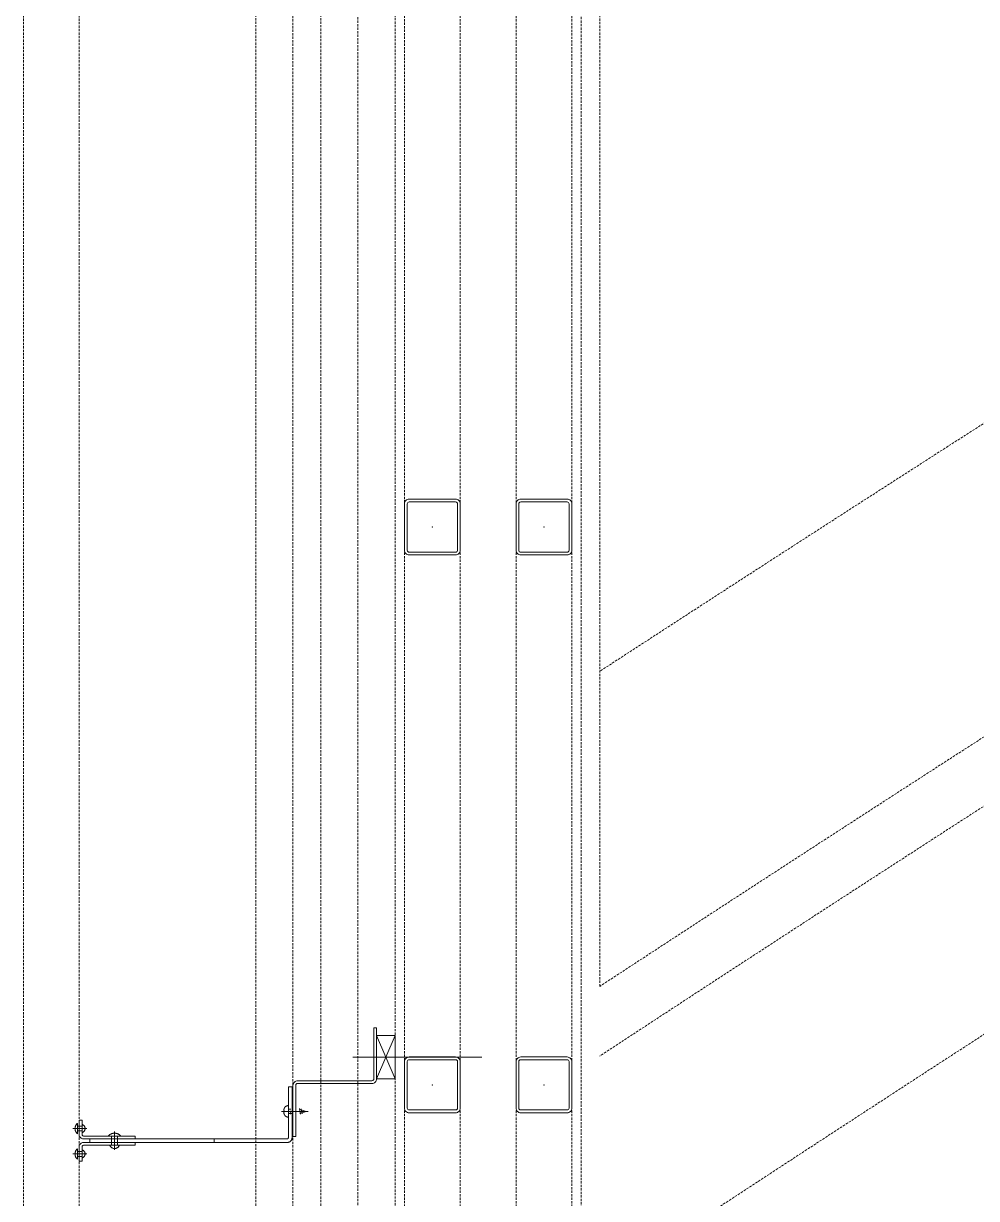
# Model space of a CAD drawing. Extents: x -1457 to 23780, y -2071 to 4205.
# Drawn here: x 13012.5 to 13115.1, y 1193.8 to 1320.2 of the extents above; entities that cross this region are included whole.
import ezdxf

# ---------------------------------------------------------------- set-up
doc = ezdxf.new("R2010")
doc.units = 0
doc.header["$MEASUREMENT"] = 0
doc.linetypes.add('HIDDEN', pattern=[0.375, 0.25, -0.125])
doc.layers.get('0').update_dxf_attribs({"color": 9, "lineweight": 9})
doc.layers.add('M-TEFRIS2-015', color=129, linetype='Continuous', lineweight=9)

# ---------------------------------------------------------------- blocks, each defined once
blk = doc.blocks.new('p- alum kaplama profil')
at = {"lineweight": 13}
blk.add_lwpolyline([(7.12, 12.59), (7.12, 26.49)], dxfattribs=at)
at = {"lineweight": 5}
blk.add_lwpolyline([(9.44, 15.16), (4.79, 15.16), (4.79, 17.16), (9.44, 17.16)], close=True, dxfattribs=at)
for points in [[(4.79, 15.16), (9.44, 17.16)], [(9.44, 15.16), (4.79, 17.16)]]:
    blk.add_lwpolyline(points, dxfattribs=at)
at = {"lineweight": 18}
blk.add_lwpolyline([(4.09, 6.16), (-1.41, 6.16), (-1.41, 6.46), (4.09, 6.46, 0.414214), (4.29, 6.66), (4.29, 14.66, -0.414214), (4.79, 15.16), (10.29, 15.16), (10.29, 14.86), (4.79, 14.86, 0.414214), (4.59, 14.66), (4.59, 6.66, -0.414214)], format="xyb", close=True, dxfattribs=at)
blk.add_lwpolyline([(-2.06, 5.56), (-2.06, -2.34), (-2.06, -15.69), (-1.66, -15.69), (-1.66, -2.34), (-1.66, 5.56), (-1.66, 5.56), (-1.66, 5.57), (-1.66, 5.57), (-1.66, 5.58), (-1.66, 5.58), (-1.65, 5.59), (-1.65, 5.59), (-1.65, 5.59), (-1.65, 5.6), (-1.65, 5.6), (-1.64, 5.61), (-1.64, 5.61), (-1.64, 5.62), (-1.64, 5.62), (-1.63, 5.62), (-1.63, 5.63), (-1.63, 5.63), (-1.62, 5.63), (-1.62, 5.64), (-1.61, 5.64), (-1.61, 5.64), (-1.61, 5.64), (-1.6, 5.65), (-1.6, 5.65), (-1.59, 5.65), (-1.59, 5.65), (-1.58, 5.65), (-1.58, 5.65), (-1.57, 5.66), (-1.57, 5.66), (-1.56, 5.66), (-1.56, 5.66), (3.94, 5.66), (3.94, 6.06), (-1.56, 6.06), (-1.58, 6.06), (-1.61, 6.05), (-1.63, 6.05), (-1.66, 6.05), (-1.68, 6.04), (-1.7, 6.03), (-1.73, 6.03), (-1.75, 6.02), (-1.77, 6.01), (-1.79, 6), (-1.82, 5.99), (-1.84, 5.97), (-1.86, 5.96), (-1.88, 5.94), (-1.89, 5.93), (-1.91, 5.91), (-1.93, 5.89), (-1.95, 5.87), (-1.96, 5.85), (-1.97, 5.83), (-1.99, 5.81), (-2, 5.79), (-2.01, 5.77), (-2.02, 5.75), (-2.03, 5.72), (-2.04, 5.7), (-2.04, 5.68), (-2.05, 5.65), (-2.05, 5.63), (-2.06, 5.61), (-2.06, 5.58)], close=True)
blk.add_lwpolyline([(-1.66, -2.34), (-2.06, -2.34)])
for points in [[(-2.36, -10.84), (-2.36, -16.39), (-2.36, -16.39, -0.414214), (-2.51, -16.54), (-2.51, -16.54), (-4.06, -16.54), (-4.06, -16.84), (-2.51, -16.84), (-2.51, -16.84, 0.414214), (-2.06, -16.39), (-2.06, -10.84)], [(-1.36, -10.84), (-1.66, -10.84), (-1.66, -16.39, 0.414214), (-1.21, -16.84), (-1.21, -16.84), (0.34, -16.84), (0.34, -16.54), (-1.21, -16.54), (-1.21, -16.54, -0.414214), (-1.36, -16.39), (-1.36, -16.39)]]:
    blk.add_lwpolyline(points, format="xyb", close=True)
for points in [[(1.29, 4.93, -10), (1.29, 7.8, -10)], [(1.61, 6.87, -10), (0.98, 6.96, -10)], [(1.56, 7.05, -10), (1.02, 7.13, -10)], [(1.05, 6.91, -10), (1.29, 7.56, -10)], [(1.53, 6.82, -10), (1.29, 7.56, -10)], [(0.67, 5.66, -10), (1.91, 5.66, -10)], [(0.67, 5.66, -10), (0.67, 5.64, -10), (0.67, 5.62, -10), (0.67, 5.6, -10), (0.68, 5.58, -10), (0.68, 5.56, -10), (0.69, 5.54, -10), (0.69, 5.52, -10), (0.7, 5.5, -10), (0.7, 5.48, -10), (0.71, 5.46, -10), (0.72, 5.45, -10), (0.73, 5.43, -10), (0.74, 5.41, -10), (0.75, 5.4, -10), (0.76, 5.38, -10), (0.77, 5.36, -10), (0.79, 5.35, -10), (0.8, 5.33, -10), (0.81, 5.32, -10), (0.83, 5.31, -10), (0.84, 5.29, -10), (0.86, 5.28, -10), (0.87, 5.27, -10), (0.89, 5.26, -10), (0.91, 5.25, -10), (0.92, 5.24, -10), (0.94, 5.23, -10), (0.96, 5.22, -10), (0.98, 5.21, -10), (1, 5.21, -10), (1.02, 5.2, -10), (1.03, 5.2, -10)], [(0.96, 5.66, -10), (0.97, 5.66, -10), (0.97, 5.66, -10), (0.97, 5.66, -10), (0.98, 5.66, -10), (0.98, 5.66, -10), (0.99, 5.66, -10), (0.99, 5.66, -10), (1, 5.66, -10), (1, 5.67, -10), (1, 5.67, -10), (1.01, 5.67, -10), (1.01, 5.67, -10), (1.01, 5.67, -10), (1.02, 5.68, -10), (1.02, 5.68, -10), (1.02, 5.68, -10), (1.03, 5.69, -10), (1.03, 5.69, -10), (1.03, 5.69, -10), (1.04, 5.7, -10), (1.04, 5.7, -10), (1.04, 5.7, -10), (1.04, 5.71, -10), (1.04, 5.71, -10), (1.05, 5.72, -10), (1.05, 5.72, -10), (1.05, 5.72, -10), (1.05, 5.73, -10), (1.05, 5.73, -10), (1.05, 5.74, -10), (1.05, 5.74, -10), (1.05, 5.75, -10)], [(1.33, 5.85, -10), (0.98, 5.88, -10)], [(1.03, 5.2, -10), (1.04, 5.2, -10), (1.05, 5.19, -10), (1.05, 5.19, -10), (1.06, 5.19, -10), (1.06, 5.19, -10), (1.07, 5.19, -10), (1.07, 5.19, -10), (1.08, 5.19, -10), (1.08, 5.19, -10), (1.09, 5.19, -10), (1.09, 5.18, -10), (1.1, 5.18, -10), (1.1, 5.18, -10), (1.11, 5.18, -10), (1.11, 5.18, -10), (1.12, 5.18, -10), (1.12, 5.18, -10), (1.13, 5.18, -10), (1.13, 5.18, -10), (1.14, 5.18, -10), (1.15, 5.18, -10), (1.15, 5.18, -10), (1.16, 5.17, -10), (1.16, 5.17, -10), (1.17, 5.17, -10), (1.17, 5.17, -10), (1.18, 5.17, -10), (1.18, 5.17, -10), (1.19, 5.17, -10), (1.19, 5.17, -10), (1.2, 5.17, -10), (1.2, 5.17, -10)], [(1.05, 5.83, -10), (1.05, 6.01, -10)], [(1.05, 5.75, -10), (1.05, 5.83, -10)], [(1.2, 5.17, -10), (1.2, 5.2, -10)], [(1.38, 5.2, -10), (1.2, 5.2, -10)], [(1.29, 6.16, -10), (1.29, 6.26, -10)], [(1.38, 5.17, -10), (1.38, 5.2, -10)], [(1.38, 5.17, -10), (1.38, 5.17, -10), (1.39, 5.17, -10), (1.39, 5.17, -10), (1.4, 5.17, -10), (1.41, 5.17, -10), (1.41, 5.17, -10), (1.42, 5.17, -10), (1.42, 5.17, -10), (1.43, 5.17, -10), (1.43, 5.18, -10), (1.44, 5.18, -10), (1.44, 5.18, -10), (1.45, 5.18, -10), (1.45, 5.18, -10), (1.46, 5.18, -10), (1.46, 5.18, -10), (1.47, 5.18, -10), (1.47, 5.18, -10), (1.48, 5.18, -10), (1.48, 5.18, -10), (1.49, 5.18, -10), (1.5, 5.19, -10), (1.5, 5.19, -10), (1.51, 5.19, -10), (1.51, 5.19, -10), (1.52, 5.19, -10), (1.52, 5.19, -10), (1.53, 5.19, -10), (1.53, 5.19, -10), (1.54, 5.19, -10), (1.54, 5.2, -10), (1.55, 5.2, -10)], [(1.53, 5.75, -10), (1.53, 5.92, -10)], [(1.53, 5.75, -10), (1.53, 5.74, -10), (1.53, 5.74, -10), (1.53, 5.73, -10), (1.53, 5.73, -10), (1.53, 5.72, -10), (1.54, 5.72, -10), (1.54, 5.72, -10), (1.54, 5.71, -10), (1.54, 5.71, -10), (1.54, 5.7, -10), (1.54, 5.7, -10), (1.55, 5.7, -10), (1.55, 5.69, -10), (1.55, 5.69, -10), (1.55, 5.69, -10), (1.56, 5.68, -10), (1.56, 5.68, -10), (1.56, 5.68, -10), (1.57, 5.67, -10), (1.57, 5.67, -10), (1.58, 5.67, -10), (1.58, 5.67, -10), (1.58, 5.67, -10), (1.59, 5.66, -10), (1.59, 5.66, -10), (1.6, 5.66, -10), (1.6, 5.66, -10), (1.6, 5.66, -10), (1.61, 5.66, -10), (1.61, 5.66, -10), (1.62, 5.66, -10), (1.62, 5.66, -10)], [(1.55, 5.2, -10), (1.57, 5.2, -10), (1.59, 5.21, -10), (1.6, 5.21, -10), (1.62, 5.22, -10), (1.64, 5.23, -10), (1.66, 5.24, -10), (1.68, 5.25, -10), (1.69, 5.26, -10), (1.71, 5.27, -10), (1.73, 5.28, -10), (1.74, 5.29, -10), (1.76, 5.31, -10), (1.77, 5.32, -10), (1.78, 5.33, -10), (1.8, 5.35, -10), (1.81, 5.36, -10), (1.82, 5.38, -10), (1.83, 5.4, -10), (1.84, 5.41, -10), (1.85, 5.43, -10), (1.86, 5.45, -10), (1.87, 5.46, -10), (1.88, 5.48, -10), (1.89, 5.5, -10), (1.89, 5.52, -10), (1.9, 5.54, -10), (1.9, 5.56, -10), (1.9, 5.58, -10), (1.91, 5.6, -10), (1.91, 5.62, -10), (1.91, 5.64, -10), (1.91, 5.66, -10)], [(-2.36, -12.52, 0), (-2.4, -12.53, 0), (-2.43, -12.56, 0), (-2.47, -12.58, 0), (-2.5, -12.6, 0), (-2.53, -12.63, 0), (-2.56, -12.66, 0), (-2.59, -12.69, 0), (-2.61, -12.73, 0), (-2.63, -12.76, 0), (-2.65, -12.8, 0), (-2.67, -12.84, 0), (-2.68, -12.88, 0), (-2.69, -12.92, 0), (-2.7, -12.96, 0), (-2.71, -13, 0), (-2.71, -13.04, 0), (-2.71, -13.08, 0), (-2.7, -13.13, 0), (-2.69, -13.17, 0), (-2.68, -13.21, 0), (-2.67, -13.25, 0), (-2.65, -13.28, 0), (-2.63, -13.32, 0), (-2.61, -13.36, 0), (-2.59, -13.39, 0), (-2.56, -13.42, 0), (-2.53, -13.45, 0), (-2.5, -13.48, 0), (-2.47, -13.51, 0), (-2.43, -13.53, 0), (-2.4, -13.55, 0), (-2.36, -13.57, 0)], [(-2.36, -13.04, 0), (-2.36, -12.52, 0)], [(-1.36, -13.04, 0), (-1.36, -12.37, 0)], [(-1.36, -13.72, 0), (-1.32, -13.68, 0), (-1.29, -13.65, 0), (-1.26, -13.61, 0), (-1.23, -13.58, 0), (-1.2, -13.54, 0), (-1.18, -13.5, 0), (-1.16, -13.45, 0), (-1.14, -13.41, 0), (-1.12, -13.37, 0), (-1.1, -13.32, 0), (-1.09, -13.28, 0), (-1.08, -13.23, 0), (-1.07, -13.18, 0), (-1.06, -13.14, 0), (-1.06, -13.09, 0), (-1.06, -13.04, 0), (-1.06, -12.99, 0), (-1.06, -12.95, 0), (-1.07, -12.9, 0), (-1.08, -12.85, 0), (-1.09, -12.81, 0), (-1.1, -12.76, 0), (-1.12, -12.72, 0), (-1.14, -12.67, 0), (-1.16, -12.63, 0), (-1.18, -12.59, 0), (-1.2, -12.55, 0), (-1.23, -12.51, 0), (-1.26, -12.47, 0), (-1.29, -12.43, 0), (-1.32, -12.4, 0), (-1.36, -12.37, 0)], [(-2.86, -13.04, 0), (-0.86, -13.04, 0)], [(-2.36, -13.04, 0), (-2.36, -12.73, 0)], [(-2.36, -12.73, 0), (-2.36, -13.04, 0)], [(-1.36, -12.73, 0), (-2.36, -12.73, 0)], [(-2.36, -13.04, 0), (-2.36, -13.36, 0)], [(-2.36, -13.04, 0), (-2.36, -13.57, 0)], [(-2.36, -13.36, 0), (-2.36, -13.04, 0)], [(-1.36, -13.36, 0), (-2.36, -13.36, 0)], [(-1.36, -13.04, 0), (-1.36, -13.72, 0)], [(-2.85, -16.54, 0), (-2.86, -16.51, 0), (-2.87, -16.47, 0), (-2.89, -16.44, 0), (-2.91, -16.41, 0), (-2.93, -16.38, 0), (-2.96, -16.35, 0), (-2.98, -16.33, 0), (-3.01, -16.31, 0), (-3.04, -16.29, 0), (-3.07, -16.27, 0), (-3.11, -16.25, 0), (-3.14, -16.24, 0), (-3.18, -16.23, 0), (-3.21, -16.22, 0), (-3.25, -16.22, 0), (-3.29, -16.22, 0), (-3.32, -16.22, 0), (-3.36, -16.22, 0), (-3.39, -16.23, 0), (-3.43, -16.24, 0), (-3.46, -16.25, 0), (-3.5, -16.27, 0), (-3.53, -16.29, 0), (-3.56, -16.31, 0), (-3.59, -16.33, 0), (-3.61, -16.35, 0), (-3.64, -16.38, 0), (-3.66, -16.41, 0), (-3.68, -16.44, 0), (-3.7, -16.47, 0), (-3.71, -16.51, 0), (-3.73, -16.54, 0)], [(-3.29, -17.54, 0), (-3.29, -16.04, 0)], [(-1, -16.54, 0), (-0.98, -16.51, 0), (-0.97, -16.47, 0), (-0.95, -16.44, 0), (-0.93, -16.41, 0), (-0.91, -16.38, 0), (-0.88, -16.35, 0), (-0.86, -16.33, 0), (-0.83, -16.31, 0), (-0.8, -16.29, 0), (-0.77, -16.27, 0), (-0.73, -16.25, 0), (-0.7, -16.24, 0), (-0.66, -16.23, 0), (-0.63, -16.22, 0), (-0.59, -16.22, 0), (-0.56, -16.22, 0), (-0.52, -16.22, 0), (-0.48, -16.22, 0), (-0.45, -16.23, 0), (-0.41, -16.24, 0), (-0.38, -16.25, 0), (-0.34, -16.27, 0), (-0.31, -16.29, 0), (-0.28, -16.31, 0), (-0.25, -16.33, 0), (-0.23, -16.35, 0), (-0.2, -16.38, 0), (-0.18, -16.41, 0), (-0.16, -16.44, 0), (-0.14, -16.47, 0), (-0.13, -16.51, 0), (-0.12, -16.54, 0)], [(-0.56, -17.54, 0), (-0.56, -16.04, 0)], [(-3.84, -17.04, 0), (-3.81, -17.07, 0), (-3.78, -17.1, 0), (-3.75, -17.12, 0), (-3.72, -17.15, 0), (-3.69, -17.17, 0), (-3.66, -17.19, 0), (-3.62, -17.21, 0), (-3.59, -17.23, 0), (-3.55, -17.24, 0), (-3.52, -17.26, 0), (-3.48, -17.27, 0), (-3.44, -17.28, 0), (-3.4, -17.28, 0), (-3.36, -17.29, 0), (-3.32, -17.29, 0), (-3.29, -17.29, 0), (-3.25, -17.29, 0), (-3.21, -17.29, 0), (-3.17, -17.28, 0), (-3.13, -17.28, 0), (-3.09, -17.27, 0), (-3.06, -17.26, 0), (-3.02, -17.24, 0), (-2.98, -17.23, 0), (-2.95, -17.21, 0), (-2.91, -17.19, 0), (-2.88, -17.17, 0), (-2.85, -17.15, 0), (-2.82, -17.12, 0), (-2.79, -17.1, 0), (-2.76, -17.07, 0), (-2.73, -17.04, 0)], [(-3.29, -17.04, 0), (-3.84, -17.04, 0)], [(-3.29, -16.54, 0), (-3.73, -16.54, 0)], [(-3.29, -16.54, 0), (-3.55, -16.54, 0)], [(-3.55, -16.54, 0), (-3.29, -16.54, 0)], [(-3.55, -17.04, 0), (-3.55, -16.54, 0)], [(-3.29, -16.54, 0), (-2.85, -16.54, 0)], [(-3.29, -16.54, 0), (-3.03, -16.54, 0)], [(-3.03, -16.54, 0), (-3.29, -16.54, 0)], [(-3.29, -17.04, 0), (-2.73, -17.04, 0)], [(-3.03, -17.04, 0), (-3.03, -16.54, 0)], [(-0.56, -17.04, 0), (-1.11, -17.04, 0)], [(0, -17.04, 0), (-0.03, -17.07, 0), (-0.06, -17.1, 0), (-0.09, -17.12, 0), (-0.12, -17.15, 0), (-0.15, -17.17, 0), (-0.18, -17.19, 0), (-0.22, -17.21, 0), (-0.25, -17.23, 0), (-0.29, -17.24, 0), (-0.33, -17.26, 0), (-0.36, -17.27, 0), (-0.4, -17.28, 0), (-0.44, -17.28, 0), (-0.48, -17.29, 0), (-0.52, -17.29, 0), (-0.56, -17.29, 0), (-0.59, -17.29, 0), (-0.63, -17.29, 0), (-0.67, -17.28, 0), (-0.71, -17.28, 0), (-0.75, -17.27, 0), (-0.79, -17.26, 0), (-0.82, -17.24, 0), (-0.86, -17.23, 0), (-0.89, -17.21, 0), (-0.93, -17.19, 0), (-0.96, -17.17, 0), (-0.99, -17.15, 0), (-1.02, -17.12, 0), (-1.05, -17.1, 0), (-1.08, -17.07, 0), (-1.11, -17.04, 0)], [(-0.56, -16.54, 0), (-1, -16.54, 0)], [(-0.56, -16.54, 0), (-0.82, -16.54, 0)], [(-0.82, -16.54, 0), (-0.56, -16.54, 0)], [(-0.82, -17.04, 0), (-0.82, -16.54, 0)], [(-0.56, -16.54, 0), (-0.3, -16.54, 0)], [(-0.56, -16.54, 0), (-0.12, -16.54, 0)], [(-0.3, -16.54, 0), (-0.56, -16.54, 0)], [(-0.56, -17.04, 0), (0, -17.04, 0)], [(-0.3, -17.04, 0), (-0.3, -16.54, 0)]]:
    blk.add_polyline3d(points)
blk = doc.blocks.new('prf-60x60')
for points in [[(-2.5, -6), (2.5, -6, 0.414214), (3, -5.5), (3, -0.5, 0.414214), (2.5, 0), (-2.5, 0, 0.414214), (-3, -0.5), (-3, -5.5, 0.414214)], [(-2.5, -5.7), (2.5, -5.7, 0.414214), (2.7, -5.5), (2.7, -0.5, 0.414214), (2.5, -0.3), (-2.5, -0.3, 0.414214), (-2.7, -0.5), (-2.7, -5.5, 0.414214)]]:
    blk.add_lwpolyline(points, format="xyb", close=True)
at = {"color": 252}
blk.add_point((0, -3), dxfattribs=at)

msp = doc.modelspace()

# ---------------------------------------------------------------- linework, layer by layer
at = {"layer": 'M-TEFRIS2-015', "linetype": 'HIDDEN', "lineweight": 0}
msp.add_line((13074.5, 1216.59), (13074.5, 1835), dxfattribs=at)
for points in [[(13012.5, 1124.33), (13012.5, 1124.33), (13012.5, 2865), (16712.5, 2865), (16712.49, 2206.39)], [(13012.5, 1124.33), (13012.5, 1124.33), (13012.5, 2865), (16712.5, 2865), (16712.49, 2206.39)], [(13018.5, 1124.33), (13018.5, 2859), (16706.5, 2859), (16706.5, 2206.39)], [(13018.5, 1124.33), (13018.5, 2859), (16706.5, 2859), (16706.5, 2206.39)], [(13041.5, 1124.63), (13041.5, 1456.81)], [(13037.5, 1132.63), (13037.5, 1452.1)], [(13048.44, 1452.1), (13048.5, 1132.63), (13048.5, 1132.63)], [(13044.5, 1132.63), (13044.5, 1450.03), (13052.5, 1450.03)]]:
    msp.add_lwpolyline(points, dxfattribs=at)
for points in [[(13074.5, 1250.48, -0.146575), (16650.5, 2301.36, -0.146575)], [(13074.5, 1209.1, -0.147553), (16652.5, 2266.71)], [(13055.87, 1124.03, -0.149972), (16650.5, 2206.09)], [(16671.49, 2158.03, 0.152192), (13054.42, 1065.28, 0.152192)], [(13033.61, 1157.26, -0.075525), (14783.96, 1979.92, -0.075525)]]:
    msp.add_lwpolyline(points, format="xyb", dxfattribs=at)
for points in [[(13052.5, 1451), (13072.5, 1451), (13072.5, 1146.51), (13052.5, 1146.51)], [(13053.5, 1450), (13071.5, 1450), (13071.5, 1147.51), (13053.5, 1147.51)], [(13059.5, 1444), (13065.5, 1444), (13065.5, 1153.51), (13059.5, 1153.51)]]:
    msp.add_lwpolyline(points, close=True, dxfattribs=at)
for centre, radius, start, end in [((16616.87, -4193.95), 6467.02, 89.702043, 123.213414), ((16616.39, -4192.32), 6055, 89.485085, 125.548699)]:
    msp.add_arc(centre, radius, start, end, dxfattribs=at)

# ---------------------------------------------------------------- block references
for p in [(13056.5, 1269), (13068.5, 1269), (13056.5, 1209), (13068.5, 1209)]:
    msp.add_blockref('prf-60x60', p, dxfattribs=at)
at = {"layer": 'M-TEFRIS2-015', "linetype": 'HIDDEN', "lineweight": 0, "xscale": -1, "rotation": 270}
msp.add_blockref('p- alum kaplama profil', (13035.34, 1201.86), dxfattribs=at)

doc.saveas('drawing.dxf')
